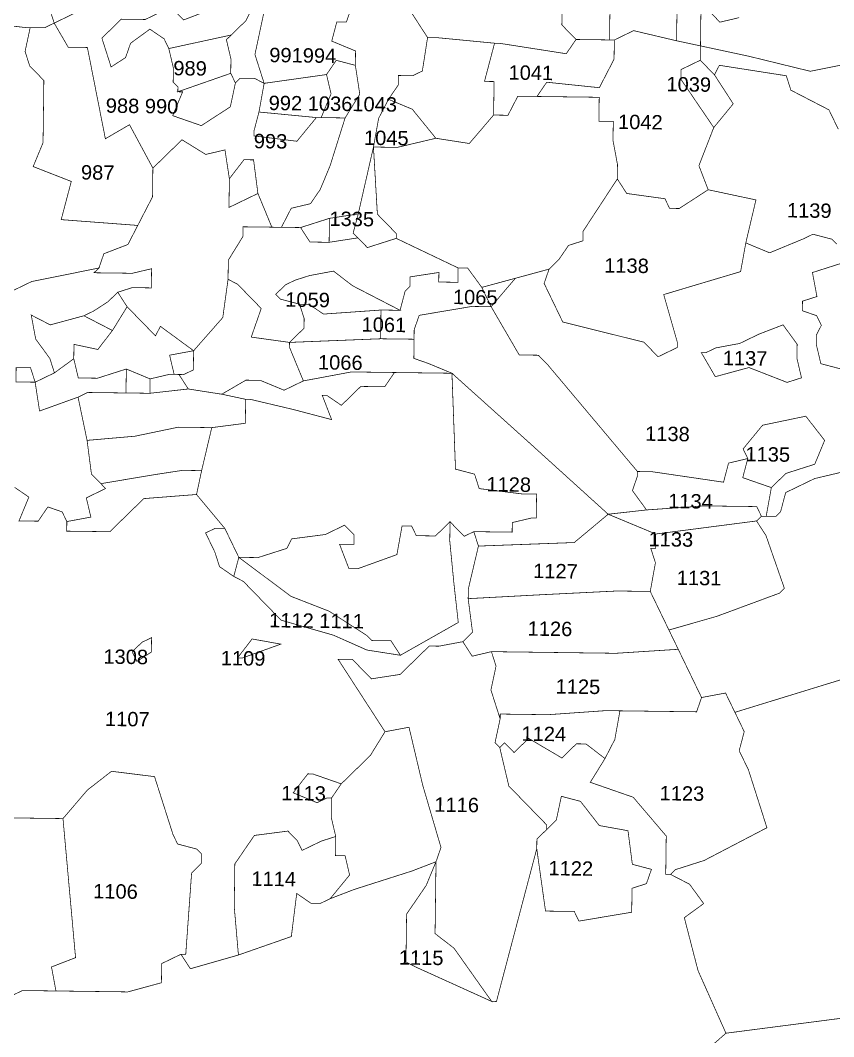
# Model space of a CAD drawing. Header units: metres. Extents: x 259278 to 277237, y 2171369 to 2185379.
# Drawn here: x 268473 to 269147, y 2173006 to 2173847 of the extents above; entities that cross this region are included whole.
import ezdxf

# ---------------------------------------------------------------- set-up
doc = ezdxf.new("R2010")
doc.units = ezdxf.units.M
doc.header["$MEASUREMENT"] = 0
doc.layers.add('SURVEY NO.', color=7, linetype='Continuous')
doc.layers.add('SURVEY PLOT BOUNDARY', color=35, linetype='Continuous')
doc.styles.add('PDF Arial', font='arial.ttf')

msp = doc.modelspace()

# ---------------------------------------------------------------- linework, layer by layer
at = {"layer": 'SURVEY PLOT BOUNDARY', "lineweight": 18, "const_width": 0.595}
for points in [[(268525.61, 2173884.08), (268497.71, 2173872.54), (268497.5, 2173856.69), (268501.31, 2173844.74), (268493.33, 2173840.88), (268481.44, 2173841.03), (268477.47, 2173841.08), (268437.88, 2173845.56), (268462.29, 2173892.83), (268474.18, 2173892.68), (268537.81, 2173907.71), (268565.72, 2173919.24), (268569.53, 2173907.3)], [(268647.88, 2173834.9), (268596.19, 2173823.68), (268592.33, 2173831.66), (268580.54, 2173839.74), (268564.53, 2173828.05), (268560.41, 2173816.21), (268548.42, 2173808.44), (268540.8, 2173832.33), (268556.86, 2173847.98), (268576.68, 2173847.72), (268592.64, 2173855.45), (268600.57, 2173855.34), (268608.39, 2173847.31), (268628.32, 2173854.98), (268664.25, 2173874.34), (268668.06, 2173862.4), (268659.93, 2173846.64)], [(268750.64, 2173809.77), (268734.84, 2173813.94), (268726.75, 2173802.15), (268675.11, 2173794.89), (268667.5, 2173818.78), (268675.94, 2173858.33), (268695.86, 2173866), (268703.79, 2173865.9), (268707.76, 2173865.85), (268723.61, 2173865.64), (268735.45, 2173861.52), (268747.3, 2173857.4), (268743.18, 2173845.56), (268735.25, 2173845.66), (268731.08, 2173829.85), (268750.79, 2173821.66)], [(268961.41, 2173858.58), (268961.05, 2173830.82), (268933.3, 2173831.19), (268921.56, 2173843.24), (268921.82, 2173863.06), (268933.77, 2173866.87)], [(268583.01, 2173724.71), (268582.7, 2173700.92), (268570.5, 2173677.29), (268507.12, 2173682.08), (268515.46, 2173713.69), (268483.91, 2173726), (268492.09, 2173745.72), (268492.25, 2173757.62), (268492.61, 2173785.37), (268492.76, 2173797.26), (268481.02, 2173809.31), (268477.22, 2173821.26), (268481.44, 2173841.03), (268493.33, 2173840.88), (268501.31, 2173844.74), (268512.94, 2173824.76), (268528.8, 2173824.55), (268543.68, 2173749.02), (268563.65, 2173760.65)], [(269016.55, 2173830.1), (269036.32, 2173825.88), (269036.16, 2173813.99), (269020.2, 2173806.26), (269020.1, 2173798.33), (269047.33, 2173758.32), (269035.03, 2173726.76), (269042.7, 2173706.83), (269018.71, 2173691.28), (269010.78, 2173691.39), (269006.92, 2173699.37), (268975.26, 2173703.74), (268967.48, 2173715.74), (268967.64, 2173727.64), (268963.93, 2173747.51), (268964.14, 2173763.37), (268952.25, 2173763.53), (268952.5, 2173783.35), (268920.79, 2173783.76), (268900.97, 2173784.02), (268909.05, 2173795.81), (268952.61, 2173791.28), (268964.81, 2173814.91), (268965.02, 2173830.77), (268980.98, 2173838.5)], [(268647.47, 2173803.18), (268603.66, 2173787.89), (268603.71, 2173791.86), (268599.8, 2173795.87), (268599.95, 2173807.77), (268596.19, 2173823.68), (268647.88, 2173834.9), (268643.87, 2173830.99), (268647.62, 2173815.08)], [(268865.86, 2173828.1), (268861.69, 2173812.29), (268857.52, 2173796.48), (268865.45, 2173796.38), (268865.09, 2173768.63), (268844.95, 2173745.1), (268817.26, 2173749.42), (268797.75, 2173773.47), (268778.03, 2173781.66), (268786.11, 2173793.45), (268786.21, 2173801.38), (268798.11, 2173801.22), (268806.09, 2173805.08), (268810.41, 2173832.79), (268818.34, 2173832.68)], [(268965.02, 2173830.77), (268964.81, 2173814.91), (268952.61, 2173791.28), (268909.05, 2173795.81), (268900.97, 2173784.02), (268885.11, 2173784.23), (268876.98, 2173768.47), (268865.09, 2173768.63), (268865.45, 2173796.38), (268857.52, 2173796.48), (268861.69, 2173812.29), (268865.86, 2173828.1), (268869.82, 2173828.05), (268925.22, 2173819.39), (268933.3, 2173831.19), (268961.05, 2173830.82)], [(268742.14, 2173766.26), (268722.32, 2173766.52), (268730.51, 2173786.24), (268726.75, 2173802.15), (268734.84, 2173813.94), (268750.64, 2173809.77), (268754.29, 2173785.93)], [(269047.9, 2173801.94), (269063.45, 2173777.94), (269047.33, 2173758.32), (269020.1, 2173798.33), (269020.2, 2173806.26), (269036.16, 2173813.99)], [(268651.33, 2173795.2), (268647.11, 2173775.43), (268623.12, 2173759.88), (268599.43, 2173768.12), (268607.62, 2173787.84), (268603.66, 2173787.89), (268647.47, 2173803.18)], [(268718.36, 2173766.57), (268670.84, 2173771.15), (268675.11, 2173794.89), (268726.75, 2173802.15), (268730.51, 2173786.24), (268722.32, 2173766.52)], [(268817.26, 2173749.42), (268785.44, 2173741.9), (268765.62, 2173742.16), (268769.89, 2173765.9), (268778.03, 2173781.66), (268797.75, 2173773.47)], [(268900.97, 2173784.02), (268920.79, 2173783.76), (268952.5, 2173783.35), (268952.25, 2173763.53), (268964.14, 2173763.37), (268963.93, 2173747.51), (268967.64, 2173727.64), (268967.48, 2173715.74), (268939.17, 2173672.49), (268939.06, 2173664.56), (268927.12, 2173660.75), (268919.04, 2173648.96), (268911, 2173641.13), (268883.15, 2173633.56), (268855.3, 2173626), (268843.61, 2173642.01), (268835.68, 2173642.11), (268784.46, 2173666.57), (268784.51, 2173670.54), (268768.86, 2173686.6), (268765.62, 2173742.16), (268785.44, 2173741.9), (268817.26, 2173749.42), (268844.95, 2173745.1), (268865.09, 2173768.63), (268876.98, 2173768.47), (268885.11, 2173784.23)], [(268718.36, 2173766.57), (268702.24, 2173746.95), (268666.62, 2173751.38), (268666.67, 2173755.35), (268670.84, 2173771.15)], [(268646.33, 2173715.96), (268646.02, 2173692.17), (268669.96, 2173703.75), (268681.49, 2173675.84), (268657.71, 2173676.15), (268657.61, 2173668.22), (268645.46, 2173648.55), (268645.25, 2173632.7), (268640.87, 2173601.03), (268616.73, 2173573.58), (268589.24, 2173593.77), (268585.17, 2173585.89), (268561.69, 2173609.99), (268553.92, 2173621.99), (268565.86, 2173625.8), (268581.72, 2173625.59), (268581.93, 2173641.45), (268566.02, 2173637.69), (268534.3, 2173638.1), (268538.32, 2173642.02), (268542.44, 2173653.86), (268562.36, 2173661.53), (268570.5, 2173677.29), (268582.7, 2173700.92), (268583.01, 2173724.71), (268607.1, 2173748.19), (268626.77, 2173736.04), (268642.68, 2173739.8)], [(268784.46, 2173666.57), (268760.57, 2173658.95), (268752.75, 2173666.99), (268748.83, 2173671), (268753, 2173686.81), (268765.62, 2173742.16), (268768.86, 2173686.6), (268784.51, 2173670.54)], [(268669.96, 2173703.75), (268646.02, 2173692.17), (268646.33, 2173715.96), (268658.43, 2173731.66), (268666.36, 2173731.56)], [(269042.7, 2173706.83), (269082.24, 2173698.39), (269073.85, 2173662.81), (269069.57, 2173639.07), (269005.89, 2173620.07), (269017.26, 2173580.27), (269017.21, 2173576.3), (269001.25, 2173568.58), (268989.51, 2173580.63), (268922.33, 2173597.37), (268906.89, 2173629.29), (268911, 2173641.13), (268919.04, 2173648.96), (268927.12, 2173660.75), (268939.06, 2173664.56), (268939.17, 2173672.49), (268967.48, 2173715.74), (268975.26, 2173703.74), (269006.92, 2173699.37), (269010.78, 2173691.39), (269018.71, 2173691.28)], [(268752.75, 2173666.99), (268728.91, 2173663.33), (268729.17, 2173683.15), (268753, 2173686.81), (268748.83, 2173671)], [(268728.91, 2173663.33), (268713.05, 2173663.54), (268705.28, 2173675.53), (268729.17, 2173683.15)], [(268681.49, 2173675.84), (268689.42, 2173675.74), (268697.35, 2173675.64), (268705.28, 2173675.53), (268713.05, 2173663.54), (268728.91, 2173663.33), (268752.75, 2173666.99), (268760.57, 2173658.95), (268784.46, 2173666.57), (268835.68, 2173642.11), (268835.53, 2173630.22), (268819.67, 2173630.43), (268819.78, 2173638.35), (268795.94, 2173634.7), (268795.84, 2173626.77), (268791.82, 2173622.86), (268787.65, 2173607.05), (268748.27, 2173627.39), (268732.56, 2173639.49), (268712.69, 2173635.78), (268700.75, 2173631.97), (268692.77, 2173628.11), (268684.74, 2173620.29), (268688.65, 2173616.27), (268704.45, 2173612.1), (268708.26, 2173600.15), (268708.16, 2173592.22), (268696.11, 2173580.48), (268664.45, 2173584.86), (268672.69, 2173608.55), (268653.13, 2173628.63), (268645.25, 2173632.7), (268645.46, 2173648.55), (268657.61, 2173668.22), (268657.71, 2173676.15)], [(268771.79, 2173607.26), (268724.17, 2173603.91), (268712.38, 2173611.99), (268704.45, 2173612.1), (268688.65, 2173616.27), (268684.74, 2173620.29), (268692.77, 2173628.11), (268700.75, 2173631.97), (268712.69, 2173635.78), (268732.56, 2173639.49), (268748.27, 2173627.39), (268787.65, 2173607.05)], [(268855.3, 2173626), (268863.02, 2173610.03), (268847.16, 2173610.24), (268803.46, 2173602.88), (268799.34, 2173591.04), (268799.23, 2173583.11), (268771.48, 2173583.47), (268771.64, 2173595.36), (268771.79, 2173607.26), (268787.65, 2173607.05), (268791.82, 2173622.86), (268795.84, 2173626.77), (268795.94, 2173634.7), (268819.78, 2173638.35), (268819.67, 2173630.43), (268835.53, 2173630.22), (268835.68, 2173642.11), (268843.61, 2173642.01)], [(268696.11, 2173580.48), (268696.06, 2173576.52), (268707.59, 2173548.61), (268691.63, 2173540.89), (268671.92, 2173549.07), (268660.02, 2173549.23), (268640.05, 2173537.59), (268612.35, 2173541.92), (268604.58, 2173553.92), (268608.54, 2173553.86), (268616.52, 2173557.73), (268616.73, 2173573.58), (268640.87, 2173601.03), (268645.25, 2173632.7), (268653.13, 2173628.63), (268672.69, 2173608.55), (268664.45, 2173584.86)], [(268855.3, 2173626), (268883.15, 2173633.56), (268863.02, 2173610.03)], [(268549.54, 2173590.32), (268525.91, 2173602.52), (268533.89, 2173606.39), (268545.89, 2173614.16), (268553.92, 2173621.99), (268561.69, 2173609.99)], [(268616.73, 2173573.58), (268596.85, 2173569.88), (268600.61, 2173553.97), (268596.65, 2173554.02), (268580.74, 2173550.26), (268561.02, 2173558.45), (268537.13, 2173550.83), (268521.28, 2173551.03), (268517.52, 2173566.94), (268517.67, 2173578.84), (268537.44, 2173574.62), (268549.54, 2173590.32), (268561.69, 2173609.99), (268585.17, 2173585.89), (268589.24, 2173593.77)], [(268771.79, 2173607.26), (268771.64, 2173595.36), (268771.48, 2173583.47), (268696.11, 2173580.48), (268708.16, 2173592.22), (268708.26, 2173600.15), (268704.45, 2173612.1), (268712.38, 2173611.99), (268724.17, 2173603.91)], [(268984.16, 2173473.63), (268984.1, 2173469.67), (268979.99, 2173457.82), (268991.67, 2173441.81), (268959.91, 2173438.26), (268893.29, 2173498.61), (268830.59, 2173554.94), (268810.87, 2173563.13), (268799.03, 2173567.25), (268799.23, 2173583.11), (268799.34, 2173591.04), (268803.46, 2173602.88), (268847.16, 2173610.24), (268863.02, 2173610.03), (268886.29, 2173570.08), (268902.15, 2173569.87), (268909.97, 2173561.84)], [(268525.91, 2173602.52), (268549.54, 2173590.32), (268537.44, 2173574.62), (268517.67, 2173578.84), (268517.52, 2173566.94), (268501.51, 2173555.26), (268497.7, 2173567.2), (268486.01, 2173583.22), (268482.31, 2173603.09), (268498.06, 2173594.96)], [(269116.21, 2173567.08), (269119.97, 2173551.17), (269108.03, 2173547.36), (269076.47, 2173559.67), (269048.62, 2173552.1), (269036.98, 2173572.08), (269040.94, 2173572.03), (269048.92, 2173575.89), (269068.8, 2173579.6), (269084.76, 2173587.32), (269104.68, 2173594.99), (269116.37, 2173578.98)], [(269116.21, 2173567.08), (269116.37, 2173578.98), (269104.68, 2173594.99), (269084.76, 2173587.32), (269068.8, 2173579.6), (269048.92, 2173575.89), (269040.94, 2173572.03), (269036.98, 2173572.08), (269048.62, 2173552.1), (269076.47, 2173559.67), (269108.03, 2173547.36), (269119.97, 2173551.17)], [(268830.59, 2173554.94), (268790.94, 2173555.46), (268783.02, 2173555.56), (268763.19, 2173555.82), (268747.34, 2173556.02), (268707.59, 2173548.61), (268696.06, 2173576.52), (268696.11, 2173580.48), (268771.48, 2173583.47), (268799.23, 2173583.11), (268799.03, 2173567.25), (268810.87, 2173563.13)], [(268608.54, 2173553.86), (268600.61, 2173553.97), (268596.85, 2173569.88), (268616.73, 2173573.58), (268616.52, 2173557.73)], [(268485.55, 2173547.53), (268469.69, 2173547.74), (268469.85, 2173559.63), (268481.74, 2173559.48)], [(268561.02, 2173558.45), (268560.76, 2173538.62), (268529.05, 2173539.04), (268521.07, 2173535.17), (268489.2, 2173523.69), (268485.55, 2173547.53), (268501.51, 2173555.26), (268517.52, 2173566.94), (268521.28, 2173551.03), (268537.13, 2173550.83)], [(268580.74, 2173550.26), (268580.58, 2173538.37), (268560.76, 2173538.62), (268561.02, 2173558.45)], [(268600.61, 2173553.97), (268608.54, 2173553.86), (268604.58, 2173553.92), (268612.35, 2173541.92), (268580.58, 2173538.37), (268580.74, 2173550.26), (268596.65, 2173554.02)], [(268830.59, 2173554.94), (268833.52, 2173475.59), (268849.32, 2173471.42), (268853.13, 2173459.47), (268888.76, 2173455.05), (268900.65, 2173454.89), (268900.39, 2173435.07), (268896.43, 2173435.12), (268880.52, 2173431.36), (268880.42, 2173423.43), (268848.7, 2173423.84), (268840.72, 2173419.98), (268836.81, 2173424), (268828.99, 2173432.03), (268816.94, 2173420.29), (268801.08, 2173420.5), (268797.22, 2173428.48), (268789.29, 2173428.58), (268785.02, 2173404.84), (268753.15, 2173393.36), (268745.22, 2173393.47), (268737.55, 2173413.39), (268749.44, 2173413.24), (268749.55, 2173421.17), (268741.72, 2173429.2), (268725.76, 2173421.48), (268697.96, 2173417.87), (268693.89, 2173410), (268670.01, 2173402.38), (268654.15, 2173402.58), (268642.57, 2173426.53), (268619.14, 2173454.59), (268623.36, 2173474.36), (268631.76, 2173509.94), (268659.56, 2173513.54), (268659.82, 2173533.37), (268663.78, 2173533.32), (268699.35, 2173524.92), (268730.96, 2173516.58), (268723.29, 2173536.51), (268727.26, 2173536.46), (268739.05, 2173528.37), (268755.11, 2173544.03), (268774.93, 2173543.77), (268783.02, 2173555.56), (268790.94, 2173555.46)], [(268707.59, 2173548.61), (268747.34, 2173556.02), (268763.19, 2173555.82), (268783.02, 2173555.56), (268774.93, 2173543.77), (268755.11, 2173544.03), (268739.05, 2173528.37), (268727.26, 2173536.46), (268723.29, 2173536.51), (268730.96, 2173516.58), (268699.35, 2173524.92), (268663.78, 2173533.32), (268659.82, 2173533.37), (268640.05, 2173537.59), (268660.02, 2173549.23), (268671.92, 2173549.07), (268691.63, 2173540.89)], [(268959.91, 2173438.26), (268931.85, 2173414.83), (268852.51, 2173411.9), (268848.7, 2173423.84), (268880.42, 2173423.43), (268880.52, 2173431.36), (268896.43, 2173435.12), (268900.39, 2173435.07), (268900.65, 2173454.89), (268888.76, 2173455.05), (268853.13, 2173459.47), (268849.32, 2173471.42), (268833.52, 2173475.59), (268830.59, 2173554.94), (268893.29, 2173498.61)], [(268631.76, 2173509.94), (268604.01, 2173510.3), (268568.23, 2173502.84), (268528.53, 2173499.39), (268521.07, 2173535.17), (268529.05, 2173539.04), (268560.76, 2173538.62), (268580.58, 2173538.37), (268612.35, 2173541.92), (268640.05, 2173537.59), (268659.82, 2173533.37), (268659.56, 2173513.54)], [(269095, 2173460.29), (269071.32, 2173468.53), (269075.49, 2173484.34), (269071.63, 2173492.32), (269087.74, 2173511.94), (269123.52, 2173519.4), (269139.12, 2173499.37), (269130.93, 2173479.65), (269107.05, 2173472.03)], [(268528.53, 2173499.39), (268568.23, 2173502.84), (268604.01, 2173510.3), (268631.76, 2173509.94), (268623.36, 2173474.36), (268607.51, 2173474.57), (268583.67, 2173470.91), (268539.96, 2173463.55), (268532.14, 2173471.58)], [(269090.72, 2173436.55), (269086.76, 2173436.61), (269082.9, 2173444.59), (269039.29, 2173445.15), (268991.67, 2173441.81), (268979.99, 2173457.82), (268984.1, 2173469.67), (268984.16, 2173473.63), (268996.05, 2173473.48), (269055.41, 2173464.77), (269059.58, 2173480.58), (269075.49, 2173484.34), (269071.32, 2173468.53), (269095, 2173460.29)], [(268539.96, 2173463.55), (268583.67, 2173470.91), (268607.51, 2173474.57), (268623.36, 2173474.36), (268619.14, 2173454.59), (268575.48, 2173451.19), (268547.37, 2173423.8), (268511.7, 2173424.26), (268511.8, 2173432.19), (268531.67, 2173435.9), (268527.91, 2173451.81), (268543.87, 2173459.53)], [(269086.76, 2173436.61), (269082.74, 2173432.69), (268999.34, 2173421.88), (268959.91, 2173438.26), (268991.67, 2173441.81), (269039.29, 2173445.15), (269082.9, 2173444.59)], [(268994.76, 2173374.36), (268967.01, 2173374.72), (268903.53, 2173371.58), (268844.02, 2173368.39), (268844.12, 2173376.32), (268852.51, 2173411.9), (268931.85, 2173414.83), (268959.91, 2173438.26), (268999.34, 2173421.88), (268999.19, 2173409.99), (268995.22, 2173410.04), (268999.03, 2173398.09)], [(268654.15, 2173402.58), (268649.98, 2173386.77), (268638.19, 2173394.86), (268634.38, 2173406.8), (268626.66, 2173422.77), (268634.64, 2173426.63), (268642.57, 2173426.53)], [(268787.9, 2173321.53), (268780.13, 2173333.53), (268764.27, 2173333.74), (268760.36, 2173337.75), (268728.9, 2173357.99), (268697.34, 2173370.3), (268654.15, 2173402.58), (268670.01, 2173402.38), (268693.89, 2173410), (268697.96, 2173417.87), (268725.76, 2173421.48), (268741.72, 2173429.2), (268749.55, 2173421.17), (268749.44, 2173413.24), (268737.55, 2173413.39), (268745.22, 2173393.47), (268753.15, 2173393.36), (268785.02, 2173404.84), (268789.29, 2173428.58), (268797.22, 2173428.48), (268801.08, 2173420.5), (268816.94, 2173420.29), (268828.99, 2173432.03), (268828.78, 2173416.17), (268832.28, 2173380.44), (268835.83, 2173348.67)], [(269010.2, 2173342.43), (268994.76, 2173374.36), (268999.03, 2173398.09), (268995.22, 2173410.04), (268999.19, 2173409.99), (268999.34, 2173421.88), (269082.74, 2173432.69), (269090.52, 2173420.7), (269105.81, 2173376.88), (269101.79, 2173372.96), (269050, 2173353.81)], [(268649.98, 2173386.77), (268654.15, 2173402.58), (268697.34, 2173370.3), (268728.9, 2173357.99), (268760.36, 2173337.75), (268764.27, 2173333.74), (268780.13, 2173333.53), (268787.9, 2173321.53), (268760.2, 2173325.86), (268732.61, 2173338.11), (268689.16, 2173350.57), (268673.51, 2173366.64), (268657.86, 2173382.71)], [(269010.2, 2173342.43), (269017.92, 2173326.47), (268966.34, 2173323.17), (268926.7, 2173323.69), (268863.27, 2173324.52), (268847.36, 2173320.76), (268839.59, 2173332.76), (268847.62, 2173340.58), (268844.02, 2173368.39), (268903.53, 2173371.58), (268967.01, 2173374.72), (268994.76, 2173374.36)], [(268581.76, 2173324.21), (268569.77, 2173316.44), (268565.91, 2173324.42), (268573.94, 2173332.25), (268581.92, 2173336.11)], [(268581.76, 2173324.21), (268581.92, 2173336.11), (268573.94, 2173332.25), (268565.91, 2173324.42), (268569.77, 2173316.44)], [(268688.9, 2173330.75), (268657.03, 2173319.27), (268653.07, 2173319.32), (268665.16, 2173335.03)], [(268688.9, 2173330.75), (268665.16, 2173335.03), (268653.07, 2173319.32), (268657.03, 2173319.27)], [(268863.27, 2173324.52), (268867.08, 2173312.57), (268862.86, 2173292.8), (268870.48, 2173268.91), (268866.25, 2173249.13), (268870.17, 2173245.12), (268877.68, 2173213.3), (268897.24, 2173193.21), (268908.98, 2173181.16), (268908.93, 2173177.2), (268900.9, 2173169.37), (268900.8, 2173161.44), (268867.43, 2173034.98), (268863.47, 2173035.03), (268832.32, 2173079.06), (268816.62, 2173091.16), (268817.34, 2173146.67), (268817.39, 2173150.63), (268821.51, 2173162.47), (268806.33, 2173214.22), (268795.05, 2173261.96), (268775.18, 2173258.25), (268736.31, 2173318.24), (268748.21, 2173318.08), (268763.86, 2173302.02), (268787.69, 2173305.67), (268811.79, 2173329.15), (268819.72, 2173329.05), (268839.59, 2173332.76), (268847.36, 2173320.76)], [(269037.23, 2173286.56), (269033.11, 2173274.72), (268969.68, 2173275.55), (268957.79, 2173275.7), (268910.17, 2173272.35), (268870.53, 2173272.87), (268870.48, 2173268.91), (268862.86, 2173292.8), (268867.08, 2173312.57), (268863.27, 2173324.52), (268926.7, 2173323.69), (268966.34, 2173323.17), (269017.92, 2173326.47), (269033.37, 2173294.54)], [(269064.82, 2173274.31), (269072.55, 2173258.34), (269068.38, 2173242.54), (269076.1, 2173226.57), (269083.72, 2173202.68), (269091.33, 2173178.79), (269039.44, 2173151.71), (269015.55, 2173144.09), (269011.54, 2173140.17), (269007.57, 2173140.23), (269007.98, 2173171.94), (268980.65, 2173204.02), (268945.12, 2173216.38), (268957.28, 2173236.05), (268965.41, 2173251.81), (268969.68, 2173275.55), (269033.11, 2173274.72), (269037.23, 2173286.56), (269057.1, 2173290.27)], [(268969.68, 2173275.55), (268965.41, 2173251.81), (268957.28, 2173236.05), (268941.57, 2173248.15), (268933.65, 2173248.26), (268921.6, 2173236.52), (268894.05, 2173252.74), (268882.01, 2173241), (268874.18, 2173249.03), (268870.17, 2173245.12), (268866.25, 2173249.13), (268870.48, 2173268.91), (268870.53, 2173272.87), (268910.17, 2173272.35), (268957.79, 2173275.7)], [(268817.39, 2173150.63), (268797.47, 2173142.96), (268749.69, 2173127.72), (268729.77, 2173120.05), (268745.88, 2173139.67), (268742.13, 2173155.58), (268734.2, 2173155.68), (268734.35, 2173167.57), (268734.4, 2173171.54), (268730.65, 2173187.45), (268730.8, 2173199.34), (268730.85, 2173203.31), (268738.94, 2173215.1), (268763.03, 2173238.58), (268775.18, 2173258.25), (268795.05, 2173261.96), (268806.33, 2173214.22), (268821.51, 2173162.47)], [(268606.26, 2173074.07), (268590.3, 2173066.35), (268590.09, 2173050.49), (268562.24, 2173042.92), (268502.78, 2173043.69), (268499.07, 2173063.57), (268519, 2173071.24), (268508.6, 2173186.37), (268528.73, 2173209.91), (268548.76, 2173225.51), (268584.38, 2173221.08), (268599.62, 2173173.29), (268603.48, 2173165.31), (268619.29, 2173161.14), (268623.2, 2173157.12), (268623.1, 2173149.2), (268615.07, 2173141.37), (268610.22, 2173074.02)], [(268738.94, 2173215.1), (268730.85, 2173203.31), (268726.89, 2173203.36), (268718.91, 2173199.5), (268699.19, 2173207.69), (268711.29, 2173223.39), (268715.25, 2173223.34)], [(268979.67, 2173128.69), (268979.41, 2173108.87), (268935.7, 2173101.51), (268931.84, 2173109.49), (268908.05, 2173109.8), (268900.8, 2173161.44), (268900.9, 2173169.37), (268908.93, 2173177.2), (268912.95, 2173181.11), (268916.96, 2173185.03), (268921.18, 2173204.8), (268936.99, 2173200.63), (268952.59, 2173180.6), (268976.32, 2173176.32), (268979.93, 2173148.52), (268995.73, 2173144.35), (268991.61, 2173132.5)], [(268502.78, 2173043.69), (268475.03, 2173044.05), (268443.11, 2173028.61), (268443.16, 2173032.57), (268431.58, 2173056.52), (268427.61, 2173056.57), (268431.63, 2173060.48), (268413.05, 2173155.89), (268417.06, 2173159.81), (268421.03, 2173159.76), (268449.09, 2173183.18), (268468.96, 2173186.89), (268508.6, 2173186.37), (268519, 2173071.24), (268499.07, 2173063.57)], [(268734.4, 2173171.54), (268734.35, 2173167.57), (268734.2, 2173155.68), (268742.13, 2173155.58), (268745.88, 2173139.67), (268729.77, 2173120.05), (268721.79, 2173116.19), (268713.86, 2173116.29), (268702.07, 2173124.37), (268697.64, 2173088.74), (268653.83, 2173073.45), (268650.38, 2173113.15), (268650.85, 2173148.83), (268667.01, 2173172.42), (268694.81, 2173176.02), (268702.64, 2173167.99), (268706.5, 2173160.01), (268722.46, 2173167.73)], [(268863.47, 2173035.03), (268800.4, 2173063.61), (268792.53, 2173067.68), (268792.73, 2173083.54), (268793.04, 2173107.33), (268809.21, 2173130.91), (268817.39, 2173150.63), (268817.34, 2173146.67), (268816.62, 2173091.16), (268832.32, 2173079.06)], [(268784.79, 2172778.3), (268844.98, 2172833.03), (268933.17, 2172907.23), (269017.3, 2172973.55), (269057.4, 2173008.72), (269113, 2173015.92), (269196.41, 2173026.73), (269295.72, 2173041.3), (269379.12, 2173052.12), (269406.92, 2173055.72), (269414.9, 2173059.58), (269410.89, 2173055.67), (269227.45, 2172974.78), (269083.91, 2172913.2), (268900.48, 2172832.31)]]:
    msp.add_lwpolyline(points, close=True, dxfattribs=at)
for points in [[(268675.94, 2173858.33), (268667.5, 2173818.78), (268675.11, 2173794.89), (268667.24, 2173798.96), (268655.35, 2173799.11), (268651.33, 2173795.2), (268647.47, 2173803.18), (268647.62, 2173815.08), (268643.87, 2173830.99), (268647.88, 2173834.9), (268659.93, 2173846.64), (268668.06, 2173862.4)], [(268921.82, 2173863.06), (268921.56, 2173843.24), (268933.3, 2173831.19), (268925.22, 2173819.39), (268869.82, 2173828.05), (268865.86, 2173828.1), (268818.34, 2173832.68), (268810.41, 2173832.79), (268794.87, 2173856.78)], [(268533.23, 2173860.19), (268501.31, 2173844.74), (268497.5, 2173856.69)], [(268556.86, 2173847.98), (268540.8, 2173832.33), (268548.42, 2173808.44), (268560.41, 2173816.21), (268564.53, 2173828.05), (268580.54, 2173839.74), (268592.33, 2173831.66), (268596.19, 2173823.68), (268599.95, 2173807.77), (268599.8, 2173795.87), (268603.71, 2173791.86), (268603.66, 2173787.89), (268607.62, 2173787.84), (268599.43, 2173768.12), (268623.12, 2173759.88), (268647.11, 2173775.43), (268651.33, 2173795.2), (268655.35, 2173799.11), (268667.24, 2173798.96), (268675.11, 2173794.89), (268670.84, 2173771.15), (268666.67, 2173755.35), (268666.62, 2173751.38), (268702.24, 2173746.95), (268718.36, 2173766.57), (268722.32, 2173766.52), (268742.14, 2173766.26), (268729.74, 2173726.77), (268721.55, 2173707.05), (268713.47, 2173695.26), (268697.56, 2173691.5), (268689.42, 2173675.74), (268681.49, 2173675.84), (268669.96, 2173703.75), (268666.36, 2173731.56), (268658.43, 2173731.66), (268646.33, 2173715.96), (268642.68, 2173739.8), (268626.77, 2173736.04), (268607.1, 2173748.19), (268583.01, 2173724.71), (268563.65, 2173760.65), (268543.68, 2173749.02), (268528.8, 2173824.55), (268512.94, 2173824.76), (268501.31, 2173844.74), (268533.23, 2173860.19)], [(268628.32, 2173854.98), (268608.39, 2173847.31), (268600.57, 2173855.34)], [(268794.87, 2173856.78), (268810.41, 2173832.79), (268806.09, 2173805.08), (268798.11, 2173801.22), (268786.21, 2173801.38), (268786.11, 2173793.45), (268778.03, 2173781.66), (268769.89, 2173765.9), (268765.62, 2173742.16), (268753, 2173686.81), (268729.17, 2173683.15), (268705.28, 2173675.53), (268697.35, 2173675.64), (268689.42, 2173675.74), (268697.56, 2173691.5), (268713.47, 2173695.26), (268721.55, 2173707.05), (268729.74, 2173726.77), (268742.14, 2173766.26), (268754.29, 2173785.93), (268750.64, 2173809.77), (268750.79, 2173821.66), (268731.08, 2173829.85), (268735.25, 2173845.66), (268743.18, 2173845.56), (268747.3, 2173857.4)], [(269016.96, 2173861.82), (269016.55, 2173830.1), (268980.98, 2173838.5), (268965.02, 2173830.77), (268961.05, 2173830.82), (268961.41, 2173858.58)], [(269036.68, 2173853.63), (269036.53, 2173841.74), (269036.32, 2173825.88), (269016.55, 2173830.1), (269016.96, 2173861.82)], [(269040.7, 2173857.55), (269052.43, 2173845.5), (269068.34, 2173849.26)], [(269068.34, 2173849.26), (269052.43, 2173845.5), (269040.7, 2173857.55)], [(268437.88, 2173845.56), (268477.47, 2173841.08), (268481.44, 2173841.03), (268477.22, 2173821.26), (268481.02, 2173809.31), (268492.76, 2173797.26), (268492.61, 2173785.37), (268492.25, 2173757.62), (268492.09, 2173745.72), (268483.91, 2173726), (268515.46, 2173713.69), (268507.12, 2173682.08), (268570.5, 2173677.29), (268562.36, 2173661.53), (268542.44, 2173653.86), (268538.32, 2173642.02), (268482.67, 2173630.85), (268458.73, 2173619.26)], [(269183.35, 2173851.72), (269175.27, 2173839.93), (269175.17, 2173832), (269182.89, 2173816.04), (269127.24, 2173804.87), (269075.86, 2173817.43), (269036.32, 2173825.88), (269036.53, 2173841.74), (269036.68, 2173853.63)], [(269150.4, 2173756.98), (269142.68, 2173772.94), (269111.17, 2173789.22), (269107.36, 2173801.16), (269051.97, 2173809.81), (269047.9, 2173801.94), (269036.16, 2173813.99), (269036.32, 2173825.88), (269075.86, 2173817.43), (269127.24, 2173804.87), (269182.89, 2173816.04)], [(269149.16, 2173661.83), (269145.25, 2173665.84), (269129.45, 2173670.01), (269121.47, 2173666.15), (269093.56, 2173654.62), (269073.85, 2173662.81), (269082.24, 2173698.39), (269042.7, 2173706.83), (269035.03, 2173726.76), (269047.33, 2173758.32), (269063.45, 2173777.94), (269047.9, 2173801.94), (269051.97, 2173809.81), (269107.36, 2173801.16), (269111.17, 2173789.22), (269142.68, 2173772.94), (269150.4, 2173756.98)], [(269162.6, 2173475.27), (269130.78, 2173467.76), (269106.84, 2173456.17), (269102.67, 2173440.36), (269098.65, 2173436.45), (269090.72, 2173436.55), (269095, 2173460.29), (269107.05, 2173472.03), (269130.93, 2173479.65), (269139.12, 2173499.37), (269123.52, 2173519.4), (269087.74, 2173511.94), (269071.63, 2173492.32), (269075.49, 2173484.34), (269059.58, 2173480.58), (269055.41, 2173464.77), (268996.05, 2173473.48), (268984.16, 2173473.63), (268909.97, 2173561.84), (268902.15, 2173569.87), (268886.29, 2173570.08), (268863.02, 2173610.03), (268883.15, 2173633.56), (268911, 2173641.13), (268906.89, 2173629.29), (268922.33, 2173597.37), (268989.51, 2173580.63), (269001.25, 2173568.58), (269017.21, 2173576.3), (269017.26, 2173580.27), (269005.89, 2173620.07), (269069.57, 2173639.07), (269073.85, 2173662.81), (269093.56, 2173654.62), (269121.47, 2173666.15), (269129.45, 2173670.01), (269145.25, 2173665.84), (269149.16, 2173661.83)], [(269152.92, 2173645.92), (269129.03, 2173638.3), (269132.74, 2173618.42), (269120.8, 2173614.61), (269120.69, 2173606.68), (269132.53, 2173602.56), (269136.39, 2173594.58), (269132.33, 2173586.7), (269132.22, 2173578.77), (269135.98, 2173562.86), (269151.79, 2173558.69)], [(269151.79, 2173558.69), (269135.98, 2173562.86), (269132.22, 2173578.77), (269132.33, 2173586.7), (269136.39, 2173594.58), (269132.53, 2173602.56), (269120.69, 2173606.68), (269120.8, 2173614.61), (269132.74, 2173618.42), (269129.03, 2173638.3), (269152.92, 2173645.92)], [(268458.73, 2173619.26), (268482.67, 2173630.85), (268538.32, 2173642.02), (268534.3, 2173638.1), (268566.02, 2173637.69), (268581.93, 2173641.45), (268581.72, 2173625.59), (268565.86, 2173625.8), (268553.92, 2173621.99), (268545.89, 2173614.16), (268533.89, 2173606.39), (268525.91, 2173602.52), (268498.06, 2173594.96), (268482.31, 2173603.09), (268486.01, 2173583.22), (268497.7, 2173567.2), (268501.51, 2173555.26), (268485.55, 2173547.53), (268481.74, 2173559.48), (268469.85, 2173559.63)], [(268469.69, 2173547.74), (268485.55, 2173547.53), (268489.2, 2173523.69), (268521.07, 2173535.17), (268528.53, 2173499.39), (268532.14, 2173471.58), (268539.96, 2173463.55), (268543.87, 2173459.53), (268527.91, 2173451.81), (268531.67, 2173435.9), (268511.8, 2173432.19), (268507.94, 2173440.17), (268496.1, 2173444.29), (268488.01, 2173432.5), (268472.16, 2173432.71), (268480.34, 2173452.43), (268468.56, 2173460.51)], [(269176.29, 2173308.55), (269064.82, 2173274.31), (269057.1, 2173290.27), (269037.23, 2173286.56), (269033.37, 2173294.54), (269017.92, 2173326.47), (269010.2, 2173342.43), (269050, 2173353.81), (269101.79, 2173372.96), (269105.81, 2173376.88), (269090.52, 2173420.7), (269082.74, 2173432.69), (269086.76, 2173436.61), (269090.72, 2173436.55), (269098.65, 2173436.45), (269102.67, 2173440.36), (269106.84, 2173456.17), (269130.78, 2173467.76), (269162.6, 2173475.27)], [(268468.56, 2173460.51), (268480.34, 2173452.43), (268472.16, 2173432.71), (268488.01, 2173432.5), (268496.1, 2173444.29), (268507.94, 2173440.17), (268511.8, 2173432.19), (268511.7, 2173424.26), (268547.37, 2173423.8), (268575.48, 2173451.19), (268619.14, 2173454.59), (268642.57, 2173426.53), (268634.64, 2173426.63), (268626.66, 2173422.77), (268634.38, 2173406.8), (268638.19, 2173394.86), (268649.98, 2173386.77), (268657.86, 2173382.71), (268673.51, 2173366.64), (268689.16, 2173350.57), (268732.61, 2173338.11), (268760.2, 2173325.86), (268787.9, 2173321.53), (268835.83, 2173348.67), (268832.28, 2173380.44), (268828.78, 2173416.17), (268828.99, 2173432.03), (268836.81, 2173424), (268840.72, 2173419.98), (268848.7, 2173423.84), (268852.51, 2173411.9), (268844.12, 2173376.32), (268844.02, 2173368.39), (268847.62, 2173340.58), (268839.59, 2173332.76), (268819.72, 2173329.05), (268811.79, 2173329.15), (268787.69, 2173305.67), (268763.86, 2173302.02), (268748.21, 2173318.08), (268736.31, 2173318.24), (268775.18, 2173258.25), (268763.03, 2173238.58), (268738.94, 2173215.1), (268715.25, 2173223.34), (268711.29, 2173223.39), (268699.19, 2173207.69), (268718.91, 2173199.5), (268726.89, 2173203.36), (268730.85, 2173203.31), (268730.8, 2173199.34), (268730.65, 2173187.45), (268734.4, 2173171.54), (268722.46, 2173167.73), (268706.5, 2173160.01), (268702.64, 2173167.99), (268694.81, 2173176.02), (268667.01, 2173172.42), (268650.85, 2173148.83), (268650.38, 2173113.15), (268653.83, 2173073.45), (268614.03, 2173062.07), (268606.26, 2173074.07), (268610.22, 2173074.02), (268615.07, 2173141.37), (268623.1, 2173149.2), (268623.2, 2173157.12), (268619.29, 2173161.14), (268603.48, 2173165.31), (268599.62, 2173173.29), (268584.38, 2173221.08), (268548.76, 2173225.51), (268528.73, 2173209.91), (268508.6, 2173186.37), (268468.96, 2173186.89)], [(269196.41, 2173026.73), (269113, 2173015.92), (269057.4, 2173008.72), (269034.29, 2173060.57), (269022.96, 2173104.34), (269038.98, 2173116.02), (269027.29, 2173132.04), (269011.54, 2173140.17), (269015.55, 2173144.09), (269039.44, 2173151.71), (269091.33, 2173178.79), (269083.72, 2173202.68), (269076.1, 2173226.57), (269068.38, 2173242.54), (269072.55, 2173258.34), (269064.82, 2173274.31), (269176.29, 2173308.55)], [(268443.11, 2173028.61), (268475.03, 2173044.05), (268502.78, 2173043.69), (268562.24, 2173042.92), (268590.09, 2173050.49), (268590.3, 2173066.35), (268606.26, 2173074.07), (268614.03, 2173062.07), (268653.83, 2173073.45), (268697.64, 2173088.74), (268702.07, 2173124.37), (268713.86, 2173116.29), (268721.79, 2173116.19), (268729.77, 2173120.05), (268749.69, 2173127.72), (268797.47, 2173142.96), (268817.39, 2173150.63), (268809.21, 2173130.91), (268793.04, 2173107.33), (268792.73, 2173083.54), (268792.53, 2173067.68), (268800.4, 2173063.61), (268863.47, 2173035.03), (268867.43, 2173034.98), (268900.8, 2173161.44), (268908.05, 2173109.8), (268931.84, 2173109.49), (268935.7, 2173101.51), (268979.41, 2173108.87), (268979.67, 2173128.69), (268991.61, 2173132.5), (268995.73, 2173144.35), (268979.93, 2173148.52), (268976.32, 2173176.32), (268952.59, 2173180.6), (268936.99, 2173200.63), (268921.18, 2173204.8), (268916.96, 2173185.03), (268912.95, 2173181.11), (268908.93, 2173177.2), (268908.98, 2173181.16), (268897.24, 2173193.21), (268877.68, 2173213.3), (268870.17, 2173245.12), (268874.18, 2173249.03), (268882.01, 2173241), (268894.05, 2173252.74), (268921.6, 2173236.52), (268933.65, 2173248.26), (268941.57, 2173248.15), (268957.28, 2173236.05), (268945.12, 2173216.38), (268980.65, 2173204.02), (269007.98, 2173171.94), (269007.57, 2173140.23), (269011.54, 2173140.17), (269027.29, 2173132.04), (269038.98, 2173116.02), (269022.96, 2173104.34), (269034.29, 2173060.57), (269057.4, 2173008.72), (269017.3, 2172973.55)]]:
    msp.add_lwpolyline(points, dxfattribs=at)

# ---------------------------------------------------------------- texts
at = {"layer": 'SURVEY NO.', "attachment_point": 7, "rotation": 359.25436, "style": 'PDF Arial'}
for s, insert, char_height in [('991994', (268679.31, 2173812.28), 11.894), ('989', (268599.87, 2173801.41), 11.894), ('1041', (268877.36, 2173797.8), 11.894), ('1039', (269008.07, 2173788.16), 11.894), ('988 990', (268543.96, 2173770.42), 11.894), ('992 10361043', (268678.79, 2173772.63), 11.8944), ('1042', (268968.02, 2173756.97), 11.894), ('993', (268666.48, 2173741.05), 11.894), ('1045', (268757.71, 2173743.84), 11.894), ('987', (268523.41, 2173715.17), 11.894), ('1139', (269107.82, 2173683.76), 11.894), ('1335', (268729.09, 2173676.79), 11.894), ('1138', (268956.56, 2173638.14), 11.894), ('1059', (268692.53, 2173609.87), 11.894), ('1065', (268831.33, 2173612.02), 11.894), ('1061', (268755.7, 2173589.22), 11.894), ('1066', (268719.61, 2173557.96), 11.894), ('1137', (269054.69, 2173561.52), 11.894), ('1138', (268990.43, 2173498.91), 11.894), ('1135', (269073.47, 2173481.96), 11.894), ('1128', (268859.05, 2173457.01), 11.894), ('1134', (269009.53, 2173443.14), 11.894), ('1133', (268993.26, 2173411.63), 11.894), ('1127', (268897.76, 2173385.47), 11.894), ('1131', (269016.63, 2173379.6), 11.894), ('1112 1111', (268679.17, 2173344.69), 11.894), ('1126', (268893.18, 2173337.6), 11.894), ('1308', (268541.99, 2173314.4), 11.894), ('1109', (268639.11, 2173313.15), 11.894), ('1125', (268916.34, 2173289.71), 11.894), ('1107', (268543.3, 2173262.85), 11.894), ('1124', (268888.08, 2173250.77), 11.894), ('1113', (268689.2, 2173201.45), 11.894), ('1123', (269002.42, 2173201.34), 11.894), ('1116', (268815.95, 2173191.88), 11.894), ('1122', (268910.42, 2173139.44), 11.894), ('1114', (268664.49, 2173130.75), 11.894), ('1106', (268533.51, 2173120.22), 11.894), ('1115', (268786.55, 2173065.37), 11.894)]:
    msp.add_mtext(s, dxfattribs=dict(at, insert=insert, char_height=char_height))

doc.saveas('drawing.dxf')
